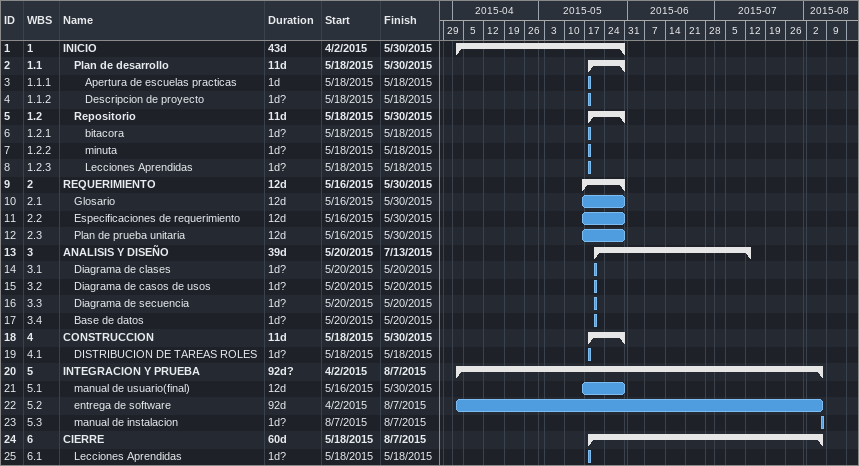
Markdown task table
| ID | WBS | Task | Duration | Start | Finish |
|---|---|---|---|---|---|
| 1 | 1 | **INICIO** | 43d | 2015-04-02 | 2015-05-30 |
| 2 | 1.1 | **Plan de desarrollo** | 11d | 2015-05-18 | 2015-05-30 |
| 3 | 1.1.1 | Apertura de escuelas practicas | 1d | 2015-05-18 | 2015-05-18 |
| 4 | 1.1.2 | Descripcion de proyecto | 1d? | 2015-05-18 | 2015-05-18 |
| 5 | 1.2 | **Repositorio** | 11d | 2015-05-18 | 2015-05-30 |
| 6 | 1.2.1 | bitacora | 1d? | 2015-05-18 | 2015-05-18 |
| 7 | 1.2.2 | minuta | 1d? | 2015-05-18 | 2015-05-18 |
| 8 | 1.2.3 | Lecciones Aprendidas | 1d? | 2015-05-18 | 2015-05-18 |
| 9 | 2 | **REQUERIMIENTO** | 12d | 2015-05-16 | 2015-05-30 |
| 10 | 2.1 | Glosario | 12d | 2015-05-16 | 2015-05-30 |
| 11 | 2.2 | Especificaciones de requerimiento | 12d | 2015-05-16 | 2015-05-30 |
| 12 | 2.3 | Plan de prueba unitaria | 12d | 2015-05-16 | 2015-05-30 |
| 13 | 3 | **ANALISIS Y DISEÑO** | 39d | 2015-05-20 | 2015-07-13 |
| 14 | 3.1 | Diagrama de clases | 1d? | 2015-05-20 | 2015-05-20 |
| 15 | 3.2 | Diagrama de casos de usos | 1d? | 2015-05-20 | 2015-05-20 |
| 16 | 3.3 | Diagrama de secuencia | 1d? | 2015-05-20 | 2015-05-20 |
| 17 | 3.4 | Base de datos | 1d? | 2015-05-20 | 2015-05-20 |
| 18 | 4 | **CONSTRUCCION** | 11d | 2015-05-18 | 2015-05-30 |
| 19 | 4.1 | DISTRIBUCION DE TAREAS ROLES | 1d? | 2015-05-18 | 2015-05-18 |
| 20 | 5 | **INTEGRACION Y PRUEBA** | 92d? | 2015-04-02 | 2015-08-07 |
| 21 | 5.1 | manual de usuario(final) | 12d | 2015-05-16 | 2015-05-30 |
| 22 | 5.2 | entrega de software | 92d | 2015-04-02 | 2015-08-07 |
| 23 | 5.3 | manual de instalacion | 1d? | 2015-08-07 | 2015-08-07 |
| 24 | 6 | **CIERRE** | 60d | 2015-05-18 | 2015-08-07 |
| 25 | 6.1 | Lecciones Aprendidas | 1d? | 2015-05-18 | 2015-05-18 |
